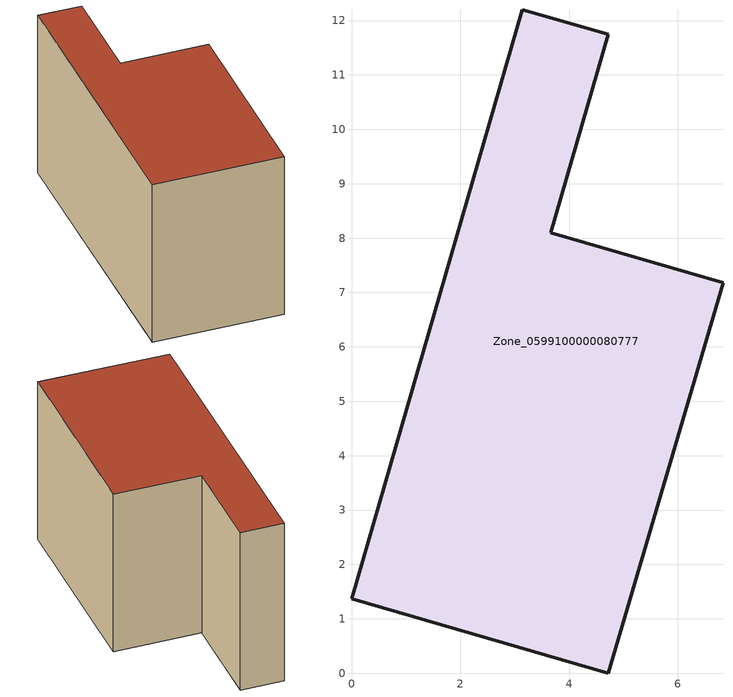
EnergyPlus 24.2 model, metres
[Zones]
Zone_0599100000080777
 floor ground (C_G): 3.66,8.1 6.83,7.18 4.72,0 0,1.37 3.14,12.2 4.72,11.75 z0
 wall outside (C_F): 0,1.37 4.72,0 6.83,7.18 3.66,8.1 4.72,11.75 3.14,12.2 0,1.37 z0:6.61
 roof outside (C_R): 3.14,12.2 0,1.37 4.72,0 6.83,7.18 3.66,8.1 4.72,11.75 z6.61
[BUILDING]
Pand.0599100000080777: North Axis=0; Terrain=City; Loads Convergence Tolerance Value=0.04; Temperature Convergence Tolerance Value=0.4; Solar Distribution=FullExterior; Maximum Number of Warmup Days=25; Minimum Number of Warmup Days=1
[Site:Location]
Rotterdam.The.Hague.AP_ZH_NLD Design_Conditions: Latitude=51.96; Longitude=4.45; Time Zone=1; Elevation=-4.5
[SITE:GROUNDTEMPERATURE:BUILDINGSURFACE]
18, 18, 18, 18, 18, 18, 18, 18, 18, 18, 18, 18
[MATERIAL] Thermal Absorptance=0.9; Solar Absorptance=0.7; Visible Absorptance=0.7
Name | Roughness | Thickness | Conductivity | Density | Specific Heat
G.TC.1946 | MediumSmooth | 0.15 | 1 | 540 | 1210
F.TC.1946 | Rough | 0.3 | 0.857143 | 1920 | 840
R.TC.1946 | MediumRough | 0.2 | 0.909091 | 1500 | 1000
[CONSTRUCTION]
C_G: G.TC.1946
C_F: F.TC.1946
C_R: R.TC.1946
[ZONE]
Zone_0599100000080777: Type=1; Multiplier=1; Ceiling Height=Autocalculate; Volume=Autocalculate; Floor Area=autocalculate; Part of Total Floor Area=Yes
[ZONEINFILTRATION:DESIGNFLOWRATE]
Infil_Zone_0599100000080777: Zone or ZoneList or Space or SpaceList=Zone_0599100000080777; Schedule=AlwaysOn; Design Flow Rate Calculation Method=Flow/Area; Flow Rate per Floor Area=0.003; Constant Term Coefficient=1; Temperature Term Coefficient=0; Velocity Term Coefficient=0; Velocity Squared Term Coefficient=0
[HVACTEMPLATE:ZONE:IDEALLOADSAIRSYSTEM]
Zone_0599100000080777: Maximum Heating Supply Air Temperature=50; Minimum Cooling Supply Air Temperature=13; Maximum Heating Supply Air Humidity Ratio=0.0156; Minimum Cooling Supply Air Humidity Ratio=0.0077; Heating Limit=NoLimit; Cooling Limit=NoLimit; Dehumidification Control Type=ConstantSensibleHeatRatio; Cooling Sensible Heat Ratio=0.7; Dehumidification Setpoint=60; Humidification Control Type=None; Humidification Setpoint=30; Outdoor Air Method=None; Outdoor Air Flow Rate per Person=0.00944; Outdoor Air Flow Rate per Zone Floor Area=0; Outdoor Air Flow Rate per Zone=0; Demand Controlled Ventilation Type=None; Outdoor Air Economizer Type=NoEconomizer; Heat Recovery Type=None; Sensible Heat Recovery Effectiveness=0.7; Latent Heat Recovery Effectiveness=0.65
[ZONECONTROL:THERMOSTAT]
ThermostatControl_Zone_0599100000080777: Zone or ZoneList=Zone_0599100000080777; Control Type Schedule=DualSetpointControlType; Control 1=Thermostat_Zone_0599100000080777; Temperature Difference Between Cutout And Setpoint=0
[THERMOSTATSETPOINT:DUALSETPOINT]
Thermostat_Zone_0599100000080777: Heating Setpoint Temperature Schedule=HeatingSetpoint_Zone_0599100000080777; Cooling Setpoint Temperature Schedule=CoolingSetpoint_Zone_0599100000080777
[SCHEDULE:COMPACT]
HeatingSetpoint_Zone_0599100000080777: Through: 12/31, For: AllDays, Until: 24:00, 21
CoolingSetpoint_Zone_0599100000080777: Through: 12/31, For: AllDays, Until: 24:00, 24
DualSetpointControlType: Through: 12/31, For: AllDays, Until: 24:00, 4
AlwaysOn: Through: 12/31, For: AllDays, Until: 24:00, 1
